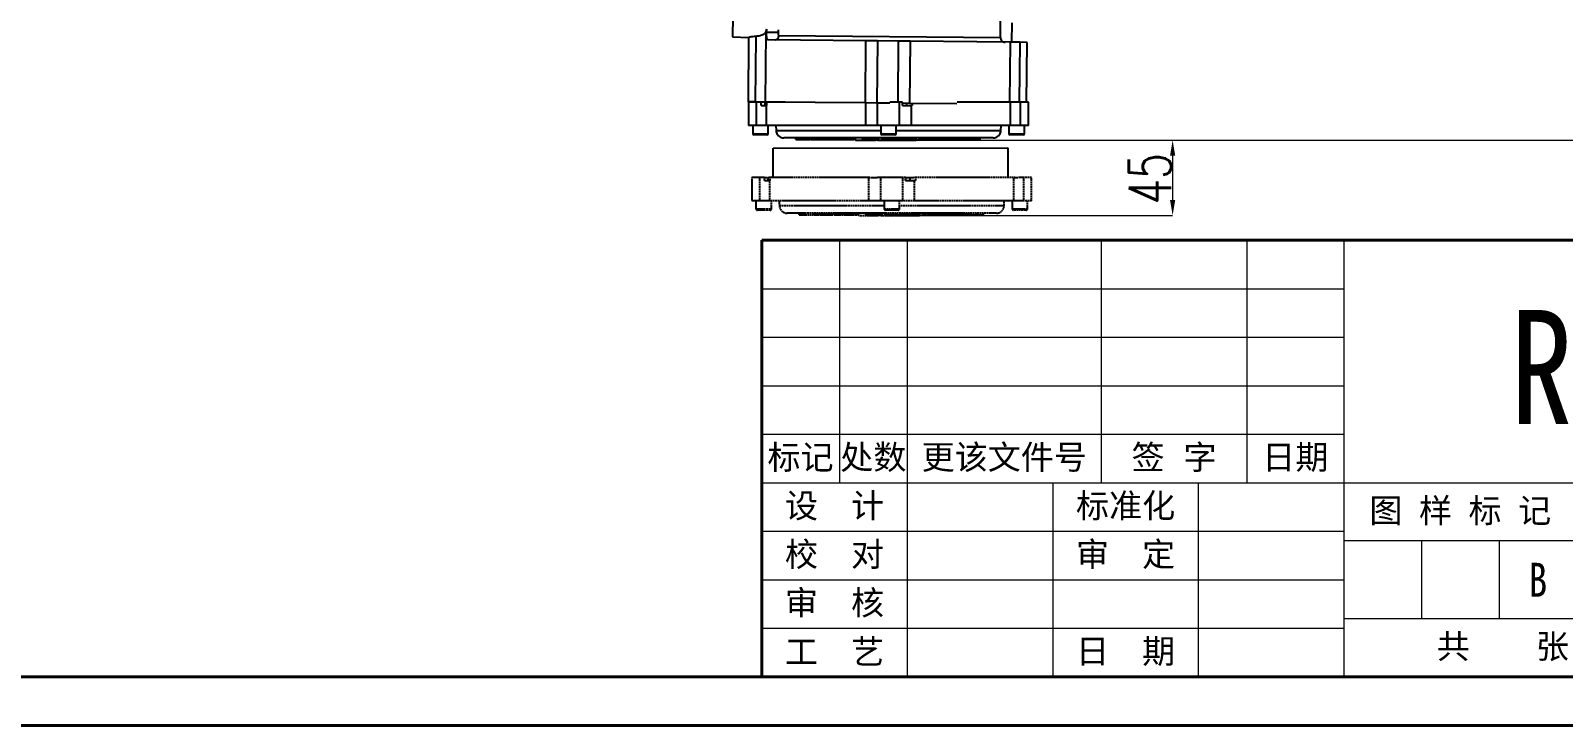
# Model space of a CAD drawing. Header units: millimetres. Extents: x 10469 to 13094, y 11322 to 13178.
# Drawn here: x 11467 to 12454, y 11322 to 11770 of the extents above; entities that cross this region are included whole.
import ezdxf

# ---------------------------------------------------------------- set-up
doc = ezdxf.new("R2010")
doc.units = ezdxf.units.MM
doc.linetypes.add('DASHED', pattern=[0.75, 0.5, -0.25])
for name, color, linetype, lineweight in [('AM_5', 3, 'Continuous', 25), ('AM_BOR', 7, 'Continuous', 50), ('文字', 7, 'Continuous', 13), ('粗实线', 7, 'Continuous', 40), ('细实线', 3, 'Continuous', 13)]:
    doc.layers.add(name, color=color, linetype=linetype, lineweight=lineweight)
doc.styles.add('01', font='txt.shx')
doc.styles.add('SLDTEXTSTYLE1', font='txt.shx', dxfattribs={"width": 0.7, "bigfont": 'gbcbig.shx'})
doc.styles.get("Standard").update_dxf_attribs({"font": 'arial.ttf'})
doc.styles.add('STYLE1', font='txt.shx', dxfattribs={"width": 0.8, "height": 3, "bigfont": 'hzdx.shx'})
doc.dimstyles.new('SLDDIMSTYLE12$0', dxfattribs={"dimtxt": 12, "dimasz": 10, "dimexe": 0, "dimexo": 0.0625, "dimgap": 0.875, "dimtad": 1, "dimdec": 1, "dimlfac": 1.8, "dimrnd": 1e-09, "dimzin": 12, "dimdsep": 46, "dimtxsty": 'SLDTEXTSTYLE1', "dimcen": 0.09, "dimdle": 8.16, "dimclrd": 3, "dimclre": 3, "dimadec": 0, "dimazin": 3, "dimtfac": 1, "dimtdec": 1, "dimtofl": 0, "dimtmove": 0, "dimatfit": 3, "dimfxl": 0, "dimfrac": 2, "dimtolj": 1, "dimlwd": 5, "dimlwe": 5, "dimarcsym": 0})

# ---------------------------------------------------------------- blocks, each defined once
blk = doc.blocks.new('rA3')
at = {"layer": '粗实线'}
for p, q in [((568.38, 174.26), (568.38, 129.26)), ((748.38, 174.26), (568.38, 174.26)), ((358.38, 129.26), (748.38, 129.26)), ((333.38, 124.26), (753.38, 124.26))]:
    blk.add_line(p, q, dxfattribs=at)
at = {"layer": '细实线'}
for p, q in [((576.38, 174.26), (576.38, 149.26)), ((583.38, 174.26), (583.38, 149.26)), ((603.38, 174.26), (603.38, 149.26)), ((618.38, 174.26), (618.38, 149.26)), ((628.38, 174.26), (628.38, 129.26)), ((568.38, 169.26), (628.38, 169.26)), ((628.38, 169.26), (628.38, 129.26)), ((568.38, 164.26), (628.38, 164.26)), ((568.38, 159.26), (628.38, 159.26)), ((568.38, 154.26), (628.38, 154.26)), ((568.38, 149.26), (688.38, 149.26)), ((583.38, 149.26), (583.38, 129.26)), ((598.38, 149.26), (598.38, 129.26)), ((613.38, 129.26), (613.38, 149.26)), ((568.38, 144.26), (628.38, 144.26)), ((688.38, 143.26), (628.38, 143.26)), ((636.38, 143.26), (636.38, 135.26)), ((644.38, 143.26), (644.38, 135.26)), ((568.25, 139.26), (628.38, 139.26)), ((628.38, 135.26), (688.38, 135.26)), ((568.38, 134.26), (628.38, 134.26))]:
    blk.add_line(p, q, dxfattribs=at)
at = {"layer": '文字', "char_height": 2.5, "width": 72, "attachment_point": 5}
for s, insert in [('{\\fSimSun|b0|i0|c134|p2;标记}', (572.38, 151.76)), ('{\\fSimSun|b0|i0|c134|p2;处数}', (579.88, 151.76)), ('{\\fSimSun|b0|i0|c134|p2;更该文件号}', (593.38, 151.76)), ('{\\fSimSun|b0|i0|c134|p54;签}  {\\fSimSun|b0|i0|c134|p54;字}', (610.88, 151.76)), ('{\\fSimSun|b0|i0|c134|p54;日期}', (623.38, 151.76)), ('{\\fSimSun|b0|i0|c134|p2;设  计}', (575.88, 146.76)), ('{\\fSimSun|b0|i0|c134|p2;标准化}', (605.88, 146.76)), ('{\\fSimSun|b0|i0|c134|p2;图 样 标 记}', (640.38, 146.26)), ('{\\fSimSun|b0|i0|c134|p2;校  对}', (575.88, 141.76)), ('{\\fSimSun|b0|i0|c134|p2;审  定}', (605.88, 141.76)), ('{\\fSimSun|b0|i0|c134|p2;审  核}', (575.88, 136.76)), ('{\\fSimSun|b0|i0|c134|p2;工  艺}', (575.88, 131.76)), ('{\\fSimSun|b0|i0|c134|p2;日  期}', (605.88, 131.76)), ('{\\fSimSun|b0|i0|c134|p2;共    张        第    张}', (658.38, 132.26))]:
    blk.add_mtext(s, dxfattribs=dict(at, insert=insert))
blk = doc.blocks.new('*D12')
at = {"layer": 'AM_5', "color": 3, "lineweight": 5, "transparency": 16777216}
blk.add_line((12021.59, 12037.82), (12683.19, 12037.82), dxfattribs=at)
at = {"layer": 'AM_5', "color": 3, "linetype": 'Continuous', "lineweight": 5, "transparency": 16777216}
for p, q in [((12683.19, 12027.82), (12683.19, 11708.94)), ((12019.69, 11698.94), (12683.19, 11698.94))]:
    blk.add_line(p, q, dxfattribs=at)
at = {"layer": 'AM_5', "color": 3, "transparency": 16777216}
for points in [[(12681.52, 12027.82), (12684.85, 12027.82), (12683.19, 12037.82)], [(12681.52, 11708.94), (12684.85, 11708.94), (12683.19, 11698.94)]]:
    blk.add_solid(points, dxfattribs=at)
at = {"layer": 'Defpoints', "color": 0, "transparency": 16777216}
for p in [(12021.52, 12037.82), (12019.63, 11698.94), (12683.19, 11698.94)]:
    blk.add_point(p, dxfattribs=at)
at = {"layer": 'AM_5', "color": 0, "transparency": 16777216, "insert": (12668.6, 11868.38), "char_height": 12, "attachment_point": 5, "rotation": 90, "style": 'SLDTEXTSTYLE1'}
blk.add_mtext('\\A1;{\\H2.28571x;340}', dxfattribs=at)
blk = doc.blocks.new('*D23')
at = {"layer": 'AM_5', "color": 3, "lineweight": 5, "transparency": 16777216}
blk.add_line((12019.69, 11698.94), (12202.46, 11698.94), dxfattribs=at)
at = {"layer": 'AM_5', "color": 3, "linetype": 'Continuous', "lineweight": 5, "transparency": 16777216}
for p, q in [((12202.46, 11688.94), (12202.46, 11660.46)), ((12018.8, 11650.46), (12202.46, 11650.46))]:
    blk.add_line(p, q, dxfattribs=at)
at = {"layer": 'AM_5', "color": 3, "transparency": 16777216}
for points in [[(12200.79, 11688.94), (12204.13, 11688.94), (12202.46, 11698.94)], [(12200.79, 11660.46), (12204.13, 11660.46), (12202.46, 11650.46)]]:
    blk.add_solid(points, dxfattribs=at)
at = {"layer": 'Defpoints', "color": 0, "transparency": 16777216}
for p in [(12019.63, 11698.94), (12018.74, 11650.46), (12202.46, 11650.46)]:
    blk.add_point(p, dxfattribs=at)
at = {"layer": 'AM_5', "color": 0, "transparency": 16777216, "insert": (12187.87, 11674.13), "char_height": 12, "attachment_point": 5, "rotation": 90, "style": 'SLDTEXTSTYLE1'}
blk.add_mtext('\\A1;{\\H2.28571x;45}', dxfattribs=at)

msp = doc.modelspace()

# ---------------------------------------------------------------- linework, layer by layer
at = {"color": 7, "linetype": 'Continuous', "lineweight": 25}
for p, q in [((12091.504, 11765.158), (12092.053, 11824.462)), ((11919.463, 11815.625), (11919.001, 11765.627)), ((11940.728, 11770.493), (11940.324, 11769.032)), ((11940.728, 11770.493), (11940.71, 11768.554)), ((11948.402, 11770.077), (11948.387, 11768.483)), ((12098.919, 11762.089), (12099.035, 11774.615)), ((11919.001, 11765.627), (11929.393, 11765.168)), ((11929.297, 11765.196), (11928.913, 11723.661)), ((11933.972, 11765.872), (11933.581, 11723.618)), ((11940.324, 11769.032), (11939.903, 11723.559)), ((11940.71, 11768.554), (11948.387, 11768.483)), ((12004.667, 11762.962), (11941.874, 11763.543)), ((11948.467, 11766.482), (12091.504, 11765.158)), ((12004.667, 11762.962), (12004.297, 11722.963)), ((12012.239, 11762.892), (12004.667, 11762.962)), ((12012.239, 11762.892), (12011.869, 11722.893)), ((12025.719, 11762.767), (12012.239, 11762.892)), ((12025.719, 11762.767), (12025.355, 11723.439)), ((12033.291, 11762.697), (12025.719, 11762.767)), ((12033.291, 11762.697), (12032.921, 11722.699)), ((12097.685, 11762.101), (12033.291, 11762.697)), ((12097.685, 11762.101), (12097.327, 11723.439)), ((12104.007, 11762.042), (12097.685, 11762.101)), ((12104.007, 11762.042), (12103.65, 11723.439)), ((12108.675, 11761.999), (12104.007, 11762.042)), ((12108.318, 11723.439), (12108.675, 11761.999)), ((11933.581, 11723.618), (11928.913, 11723.661)), ((11929.326, 11723.439), (11929.326, 11708.439)), ((11934.351, 11723.439), (11929.326, 11723.439)), ((11939.903, 11723.559), (11933.581, 11723.618)), ((11933.926, 11723.615), (11933.926, 11723.439)), ((11934.351, 11708.439), (11934.351, 11723.439)), ((11937.431, 11723.439), (11934.351, 11723.439)), ((11937.431, 11721.439), (11937.431, 11723.439)), ((11939.867, 11723.439), (11937.431, 11723.439)), ((11937.431, 11721.439), (11940.792, 11721.439)), ((11939.867, 11721.439), (11939.867, 11723.439)), ((11940.884, 11723.439), (11939.867, 11723.439)), ((12004.297, 11722.963), (11939.903, 11723.559)), ((11939.926, 11723.439), (11939.926, 11723.559)), ((11940.792, 11708.439), (11940.792, 11721.439)), ((11940.792, 11721.439), (11940.884, 11721.439)), ((11940.884, 11723.439), (11940.884, 11721.439)), ((11952.917, 11723.439), (11940.884, 11723.439)), ((11946.926, 11723.494), (11946.926, 11723.439)), ((12011.869, 11722.893), (12004.297, 11722.963)), ((12004.707, 11708.439), (12004.707, 11722.96)), ((12020.254, 11722.816), (12011.869, 11722.893)), ((12012.276, 11708.439), (12012.276, 11722.89)), ((12026.577, 11723.439), (12020.265, 11723.439)), ((12026.577, 11708.439), (12026.577, 11723.439)), ((12028.358, 11723.439), (12026.577, 11723.439)), ((12028.358, 11721.439), (12028.358, 11723.439)), ((12032.921, 11722.699), (12028.358, 11722.741)), ((12028.358, 11721.439), (12034.145, 11721.439)), ((12028.51, 11721.439), (12028.51, 11722.739)), ((12031.302, 11721.439), (12031.302, 11722.714)), ((12063.346, 11722.417), (12032.921, 11722.699)), ((12034.145, 11708.439), (12034.145, 11721.439)), ((12034.145, 11721.439), (12034.629, 11721.439)), ((12034.629, 11722.683), (12034.629, 11721.439)), ((12098.06, 11723.439), (12063.708, 11723.439)), ((12098.06, 11708.439), (12098.06, 11723.439)), ((12104.501, 11723.439), (12098.06, 11723.439)), ((12104.501, 11708.439), (12104.501, 11723.439)), ((12109.526, 11723.439), (12104.501, 11723.439)), ((12109.526, 11708.439), (12109.526, 11723.439)), ((11934.351, 11708.439), (11929.326, 11708.439)), ((11931.926, 11708.439), (11931.926, 11703.189)), ((11931.926, 11703.189), (11936.926, 11703.189)), ((11936.926, 11702.439), (11932.676, 11702.439)), ((11940.792, 11708.439), (11934.351, 11708.439)), ((11936.926, 11703.189), (11941.926, 11703.189)), ((11941.176, 11702.439), (11936.926, 11702.439)), ((12004.707, 11708.439), (11940.792, 11708.439)), ((11941.926, 11703.189), (11941.926, 11708.439)), ((11946.926, 11708.439), (11947.008, 11705.308)), ((11947.008, 11705.308), (12014.426, 11705.308)), ((12012.276, 11708.439), (12004.707, 11708.439)), ((12026.577, 11708.439), (12012.276, 11708.439)), ((12014.426, 11708.439), (12014.426, 11703.189)), ((12014.426, 11703.189), (12024.426, 11703.189)), ((12023.676, 11702.439), (12015.176, 11702.439)), ((12024.426, 11703.189), (12024.426, 11708.439)), ((12024.426, 11705.308), (12091.844, 11705.308)), ((12034.145, 11708.439), (12026.577, 11708.439)), ((12098.06, 11708.439), (12034.145, 11708.439)), ((12091.844, 11705.308), (12091.926, 11708.439)), ((12096.926, 11708.439), (12096.926, 11703.189)), ((12096.926, 11703.189), (12106.926, 11703.189)), ((12106.176, 11702.439), (12097.676, 11702.439)), ((12104.501, 11708.439), (12098.06, 11708.439)), ((12109.526, 11708.439), (12104.501, 11708.439)), ((12106.926, 11703.189), (12106.926, 11708.439)), ((11945.132, 11693.83), (12096.264, 11694.022)), ((11945.132, 11689.204), (11945.132, 11693.83)), ((12086.846, 11700.439), (11952.006, 11700.439)), ((11959.808, 11699.439), (11959.808, 11700.439)), ((11959.808, 11699.439), (11968.724, 11699.439)), ((11960.951, 11699.439), (11960.951, 11699.314)), ((11968.059, 11699.439), (11968.059, 11699.314)), ((11968.724, 11699.439), (11968.724, 11700.439)), ((11968.724, 11699.439), (11968.904, 11699.439)), ((11968.904, 11699.439), (11968.904, 11700.439)), ((11968.938, 11699.314), (11968.938, 11700.439)), ((11969.981, 11699.439), (11969.981, 11700.439)), ((11969.981, 11699.439), (11970.269, 11699.439)), ((11970.129, 11699.314), (11970.129, 11699.439)), ((11970.296, 11699.439), (11970.296, 11700.439)), ((11970.296, 11699.439), (11970.864, 11699.439)), ((11970.864, 11699.439), (11970.864, 11700.439)), ((11971.861, 11699.439), (11971.861, 11700.439)), ((11971.861, 11699.439), (11972.458, 11699.439)), ((11972.458, 11699.439), (11972.458, 11700.439)), ((11973.462, 11699.439), (11973.462, 11700.439)), ((11973.462, 11699.439), (11973.491, 11699.439)), ((11973.491, 11699.439), (11973.491, 11700.439)), ((11973.491, 11699.439), (11974.032, 11699.439)), ((11974.032, 11699.439), (11974.032, 11700.439)), ((11974.999, 11699.439), (11974.999, 11700.439)), ((11974.999, 11699.439), (11975.34, 11699.439)), ((11975.34, 11699.439), (11975.34, 11700.439)), ((11976.27, 11699.439), (11976.27, 11700.439)), ((11976.27, 11699.439), (11977.007, 11699.439)), ((11976.803, 11699.314), (11976.803, 11699.439)), ((11977.007, 11699.439), (11977.007, 11700.439)), ((11977.007, 11699.439), (11978.303, 11699.439)), ((11978.303, 11699.439), (11978.303, 11700.439)), ((11978.303, 11699.439), (11979.996, 11699.439)), ((11979.996, 11699.439), (11979.996, 11700.439)), ((11980.029, 11699.439), (11980.313, 11699.439)), ((11980.313, 11699.439), (11980.313, 11700.439)), ((11980.313, 11699.439), (11981.271, 11699.439)), ((11980.677, 11699.439), (11980.677, 11699.314)), ((11981.271, 11699.439), (11981.271, 11700.439)), ((11981.966, 11699.314), (11981.966, 11700.439)), ((11982.313, 11699.439), (11982.313, 11700.439)), ((11984.519, 11699.439), (11984.519, 11700.439)), ((11984.519, 11699.439), (11986.616, 11699.439)), ((11986.616, 11699.439), (11986.616, 11700.439)), ((11986.616, 11699.439), (11987.482, 11699.439)), ((11987.482, 11699.439), (11987.482, 11700.439)), ((11988.497, 11699.314), (11988.497, 11699.439)), ((11988.499, 11699.439), (11988.499, 11700.439)), ((11988.499, 11699.439), (11991.693, 11699.439)), ((11991.693, 11699.439), (11991.693, 11700.439)), ((11993.218, 11699.439), (11993.218, 11700.439)), ((11993.5, 11699.314), (11993.5, 11699.439)), ((11994.897, 11699.439), (11994.897, 11700.439)), ((11994.944, 11699.439), (11995.675, 11699.439)), ((11995.675, 11699.439), (11995.675, 11700.439)), ((11995.891, 11699.439), (11995.891, 11700.439)), ((11997.05, 11699.439), (11997.05, 11700.439)), ((11997.294, 11699.314), (11997.294, 11700.439)), ((11997.468, 11699.439), (11998.215, 11699.439)), ((11998.215, 11698.939), (11998.215, 11700.439)), ((11998.215, 11698.939), (12004.587, 11698.939)), ((12002.753, 11699.439), (12002.753, 11700.439)), ((12004.369, 11699.439), (12004.369, 11700.439)), ((12004.369, 11699.439), (12010.706, 11699.439)), ((12004.587, 11698.939), (12004.587, 11699.439)), ((12005.371, 11699.314), (12005.371, 11699.439)), ((12010.244, 11698.939), (12010.244, 11699.439)), ((12010.244, 11698.939), (12011.285, 11698.939)), ((12010.706, 11699.439), (12010.706, 11700.439)), ((12010.767, 11699.439), (12010.841, 11699.439)), ((12011.285, 11698.939), (12011.285, 11699.439)), ((12012.354, 11698.939), (12011.285, 11698.939)), ((12011.983, 11699.439), (12011.983, 11700.439)), ((12011.983, 11699.439), (12012.158, 11699.439)), ((12012.158, 11699.439), (12012.158, 11700.439)), ((12012.354, 11698.939), (12012.354, 11699.439)), ((12012.354, 11698.939), (12012.628, 11698.939)), ((12012.628, 11698.939), (12012.628, 11699.439)), ((12012.628, 11698.939), (12015.224, 11698.939)), ((12013.021, 11699.439), (12013.021, 11700.439)), ((12013.021, 11699.439), (12013.206, 11699.439)), ((12013.206, 11699.439), (12013.206, 11700.439)), ((12015.224, 11698.939), (12015.224, 11700.439)), ((12015.224, 11698.939), (12015.738, 11698.939)), ((12015.738, 11698.939), (12015.738, 11700.439)), ((12015.738, 11698.939), (12016.529, 11698.939)), ((12016.529, 11698.939), (12016.529, 11700.439)), ((12016.529, 11698.939), (12016.639, 11698.939)), ((12016.639, 11698.939), (12016.639, 11700.439)), ((12016.639, 11698.939), (12017.72, 11698.939)), ((12017.72, 11698.939), (12017.72, 11700.439)), ((12017.72, 11698.939), (12018.504, 11698.939)), ((12018.504, 11698.939), (12018.504, 11700.439)), ((12018.504, 11698.939), (12019.626, 11698.939)), ((12019.626, 11698.939), (12019.626, 11700.439)), ((12019.626, 11698.939), (12020.569, 11698.939)), ((12020.569, 11698.939), (12020.569, 11700.439)), ((12020.569, 11698.939), (12021.65, 11698.939)), ((12021.65, 11698.939), (12021.65, 11700.439)), ((12021.65, 11698.939), (12022.206, 11698.939)), ((12021.781, 11699.439), (12021.781, 11700.439)), ((12021.781, 11699.439), (12021.984, 11699.439)), ((12022.206, 11698.939), (12022.206, 11699.439)), ((12022.334, 11699.439), (12022.334, 11700.439)), ((12022.334, 11699.439), (12022.881, 11699.439)), ((12023.101, 11699.439), (12023.101, 11700.439)), ((12023.101, 11699.439), (12023.221, 11699.439)), ((12023.221, 11699.439), (12023.221, 11700.439)), ((12024.675, 11698.939), (12024.675, 11699.439)), ((12024.789, 11699.439), (12024.789, 11700.439)), ((12024.789, 11699.439), (12025.439, 11699.439)), ((12025.439, 11699.439), (12025.439, 11700.439)), ((12025.445, 11698.939), (12025.445, 11699.439)), ((12025.617, 11699.439), (12025.617, 11700.439)), ((12025.617, 11699.439), (12026.544, 11699.439)), ((12025.875, 11698.939), (12025.875, 11699.439)), ((12026.544, 11699.439), (12026.544, 11700.439)), ((12026.601, 11698.939), (12026.601, 11699.439)), ((12026.601, 11698.939), (12027.073, 11698.939)), ((12027.073, 11698.939), (12027.073, 11699.439)), ((12027.176, 11698.939), (12027.176, 11699.439)), ((12027.255, 11698.939), (12027.255, 11699.439)), ((12027.255, 11698.939), (12027.731, 11698.939)), ((12027.731, 11698.939), (12027.731, 11699.439)), ((12027.731, 11698.939), (12029.717, 11698.939)), ((12027.901, 11699.439), (12027.901, 11700.439)), ((12028.1, 11699.439), (12028.1, 11700.439)), ((12028.1, 11699.439), (12028.22, 11699.439)), ((12028.22, 11699.439), (12028.22, 11700.439)), ((12029.325, 11699.439), (12029.325, 11700.439)), ((12029.325, 11699.439), (12029.927, 11699.439)), ((12029.717, 11698.939), (12029.717, 11699.439)), ((12029.717, 11698.939), (12030.918, 11698.939)), ((12029.927, 11699.439), (12029.927, 11700.439)), ((12030.1, 11699.439), (12030.1, 11700.439)), ((12030.1, 11699.439), (12031.027, 11699.439)), ((12030.918, 11698.939), (12030.918, 11699.439)), ((12030.918, 11698.939), (12033.251, 11698.939)), ((12031.027, 11699.439), (12031.027, 11700.439)), ((12031.027, 11699.439), (12031.689, 11699.439)), ((12031.689, 11699.439), (12031.689, 11700.439)), ((12033.04, 11699.439), (12033.04, 11700.439)), ((12033.075, 11699.439), (12033.075, 11700.439)), ((12033.251, 11698.939), (12033.251, 11700.439)), ((12033.251, 11698.939), (12034.451, 11698.939)), ((12034.451, 11698.939), (12034.451, 11700.439)), ((12034.451, 11698.939), (12034.815, 11698.939)), ((12034.815, 11698.939), (12034.815, 11700.439)), ((12034.815, 11698.939), (12035.404, 11698.939)), ((12035.404, 11698.939), (12035.404, 11700.439)), ((12035.404, 11698.939), (12036.318, 11698.939)), ((12036.318, 11698.939), (12036.318, 11700.439)), ((12036.318, 11698.939), (12036.675, 11698.939)), ((12036.675, 11698.939), (12036.675, 11700.439)), ((12036.795, 11698.939), (12036.795, 11700.439)), ((12036.832, 11698.939), (12036.832, 11700.439)), ((12036.832, 11698.939), (12037.231, 11698.939)), ((12037.231, 11698.939), (12037.231, 11700.439)), ((12041.998, 11698.939), (12037.231, 11698.939)), ((12039.124, 11699.439), (12039.124, 11700.439)), ((12040.914, 11699.439), (12040.914, 11700.439)), ((12040.914, 11699.439), (12041.389, 11699.439)), ((12041.389, 11699.439), (12041.389, 11700.439)), ((12041.998, 11698.939), (12041.998, 11699.439)), ((12043.423, 11699.439), (12043.423, 11700.439)), ((12043.423, 11699.439), (12043.757, 11699.439)), ((12043.757, 11699.439), (12043.757, 11700.439)), ((12043.757, 11699.439), (12044.21, 11699.439)), ((12044.21, 11699.439), (12044.21, 11700.439)), ((12046.081, 11699.439), (12046.081, 11700.439)), ((12046.081, 11699.439), (12050.525, 11699.439)), ((12050.525, 11699.439), (12050.525, 11700.439)), ((12052.317, 11699.439), (12052.317, 11700.439)), ((12052.349, 11699.439), (12052.716, 11699.439)), ((12052.716, 11699.439), (12052.716, 11700.439)), ((12052.716, 11699.439), (12053.045, 11699.439)), ((12053.045, 11699.439), (12053.045, 11700.439)), ((12053.045, 11699.439), (12053.051, 11699.439)), ((12053.051, 11699.439), (12053.051, 11700.439)), ((12053.051, 11699.439), (12053.725, 11699.439)), ((12053.725, 11699.439), (12053.725, 11700.439)), ((12054.614, 11699.439), (12054.614, 11700.439)), ((12054.614, 11699.439), (12055.75, 11699.439)), ((12055.75, 11699.439), (12055.75, 11700.439)), ((12056.858, 11699.439), (12056.858, 11700.439)), ((12056.858, 11699.439), (12056.993, 11699.439)), ((12056.993, 11699.439), (12056.993, 11700.439)), ((12056.993, 11699.439), (12057.596, 11699.439)), ((12057.596, 11699.439), (12057.596, 11700.439)), ((12058.55, 11699.439), (12058.55, 11700.439)), ((12058.55, 11699.439), (12058.996, 11699.439)), ((12058.996, 11699.439), (12058.996, 11700.439)), ((12058.996, 11699.439), (12059.635, 11699.439)), ((12059.635, 11699.439), (12059.635, 11700.439)), ((12059.635, 11699.439), (12059.878, 11699.439)), ((12059.907, 11699.439), (12059.907, 11700.439)), ((12059.907, 11699.439), (12060.546, 11699.439)), ((12060.546, 11699.439), (12060.546, 11700.439)), ((12061.595, 11699.439), (12061.595, 11699.314)), ((12061.713, 11699.439), (12061.713, 11700.439)), ((12061.713, 11699.439), (12062.395, 11699.439)), ((12062.468, 11699.439), (12062.468, 11700.439)), ((12063.007, 11699.439), (12063.007, 11700.439)), ((12063.406, 11699.314), (12063.406, 11699.439)), ((12063.866, 11699.439), (12063.866, 11700.439)), ((12063.899, 11699.439), (12063.963, 11699.439)), ((12063.963, 11699.439), (12063.963, 11700.439)), ((12065.757, 11699.439), (12065.757, 11700.439)), ((12066.122, 11699.439), (12066.122, 11700.439)), ((12066.236, 11699.439), (12066.58, 11699.439)), ((12066.58, 11699.439), (12066.58, 11700.439)), ((12066.614, 11699.439), (12067.935, 11699.439)), ((12067.935, 11699.439), (12067.935, 11700.439)), ((12067.935, 11699.439), (12068.102, 11699.439)), ((12068.102, 11699.439), (12068.102, 11700.439)), ((12068.102, 11699.439), (12069.275, 11699.439)), ((12069.275, 11699.439), (12069.275, 11700.439)), ((12069.275, 11699.439), (12069.385, 11699.439)), ((12069.385, 11699.439), (12069.385, 11700.439)), ((12069.385, 11699.439), (12069.599, 11699.439)), ((12069.599, 11699.439), (12069.599, 11700.439)), ((12069.599, 11699.439), (12070.248, 11699.439)), ((12070.078, 11699.314), (12070.078, 11699.439)), ((12074.537, 11699.439), (12074.537, 11700.439)), ((12078.555, 11699.314), (12078.555, 11700.439)), ((12096.264, 11694.022), (12096.264, 11674.959)), ((11945.132, 11674.959), (11945.132, 11689.204))]:
    msp.add_line(p, q, dxfattribs=at)
at = {"color": 7, "linetype": 'DASHED', "lineweight": 25}
for p, q in [((11931.424, 11674.959), (11931.424, 11659.959)), ((11936.449, 11674.959), (11931.424, 11674.959)), ((11936.449, 11659.959), (11936.449, 11674.959)), ((11939.529, 11674.959), (11936.449, 11674.959)), ((11939.529, 11672.959), (11939.529, 11674.959)), ((11939.57, 11674.959), (11939.529, 11674.959)), ((11939.529, 11672.959), (11942.89, 11672.959)), ((11939.57, 11674.959), (11942.284, 11674.959)), ((11941.965, 11672.959), (11941.965, 11674.959)), ((12007.39, 11674.959), (11942.284, 11674.959)), ((11942.89, 11659.959), (11942.89, 11672.959)), ((11942.89, 11672.959), (11942.982, 11672.959)), ((11942.982, 11674.959), (11942.982, 11672.959)), ((12006.805, 11659.959), (12006.805, 11674.959)), ((12007.39, 11674.959), (12012.096, 11674.959)), ((12014.374, 11674.959), (12012.096, 11674.959)), ((12014.374, 11659.959), (12014.374, 11674.959)), ((12028.675, 11674.959), (12014.374, 11674.959)), ((12028.675, 11659.959), (12028.675, 11674.959)), ((12030.456, 11674.959), (12028.675, 11674.959)), ((12030.456, 11674.959), (12035.658, 11674.959)), ((12030.456, 11672.959), (12030.456, 11674.959)), ((12030.456, 11672.959), (12036.243, 11672.959)), ((12030.608, 11672.959), (12030.608, 11674.959)), ((12033.4, 11672.959), (12033.4, 11674.959)), ((12100.764, 11674.959), (12035.658, 11674.959)), ((12036.243, 11659.959), (12036.243, 11672.959)), ((12036.243, 11672.959), (12036.727, 11672.959)), ((12036.727, 11674.959), (12036.727, 11672.959)), ((12100.158, 11659.959), (12100.158, 11674.959)), ((12100.764, 11674.959), (12102.977, 11674.959)), ((12106.599, 11674.959), (12102.977, 11674.959)), ((12106.599, 11659.959), (12106.599, 11674.959)), ((12111.624, 11674.959), (12106.599, 11674.959)), ((12111.624, 11659.959), (12111.624, 11674.959)), ((11936.449, 11659.959), (11931.424, 11659.959)), ((11934.024, 11659.959), (11934.024, 11654.709)), ((11934.024, 11654.709), (11939.024, 11654.709)), ((11939.024, 11653.959), (11934.774, 11653.959)), ((11942.89, 11659.959), (11936.449, 11659.959)), ((11939.024, 11654.709), (11944.024, 11654.709)), ((11943.274, 11653.959), (11939.024, 11653.959)), ((12006.805, 11659.959), (11942.89, 11659.959)), ((11944.024, 11654.709), (11944.024, 11659.959)), ((11949.024, 11659.959), (11949.106, 11656.829)), ((11949.106, 11656.829), (12016.524, 11656.829)), ((12088.944, 11651.959), (11954.104, 11651.959)), ((11961.906, 11650.959), (11961.906, 11651.959)), ((11970.822, 11650.959), (11970.822, 11651.959)), ((11971.002, 11650.959), (11971.002, 11651.959)), ((11971.036, 11650.834), (11971.036, 11651.959)), ((11972.079, 11650.959), (11972.079, 11651.959)), ((11972.394, 11650.959), (11972.394, 11651.959)), ((11972.962, 11650.959), (11972.962, 11651.959)), ((11973.959, 11650.959), (11973.959, 11651.959)), ((11974.556, 11650.959), (11974.556, 11651.959)), ((11975.56, 11650.959), (11975.56, 11651.959)), ((11975.589, 11650.959), (11975.589, 11651.959)), ((11976.13, 11650.959), (11976.13, 11651.959)), ((11977.097, 11650.959), (11977.097, 11651.959)), ((11977.438, 11650.959), (11977.438, 11651.959)), ((11978.368, 11650.959), (11978.368, 11651.959)), ((11979.105, 11650.959), (11979.105, 11651.959)), ((11980.401, 11650.959), (11980.401, 11651.959)), ((11982.094, 11650.959), (11982.094, 11651.959)), ((11982.411, 11650.959), (11982.411, 11651.959)), ((11983.369, 11650.959), (11983.369, 11651.959)), ((11984.064, 11650.834), (11984.064, 11651.959)), ((11984.411, 11650.959), (11984.411, 11651.959)), ((11986.617, 11650.959), (11986.617, 11651.959)), ((11988.714, 11650.959), (11988.714, 11651.959)), ((11989.58, 11650.959), (11989.58, 11651.959)), ((11990.597, 11650.959), (11990.597, 11651.959)), ((11993.791, 11650.959), (11993.791, 11651.959)), ((11995.316, 11650.959), (11995.316, 11651.959)), ((11996.995, 11650.959), (11996.995, 11651.959)), ((11997.773, 11650.959), (11997.773, 11651.959)), ((11997.989, 11650.959), (11997.989, 11651.959)), ((11999.148, 11650.959), (11999.148, 11651.959)), ((11999.392, 11650.834), (11999.392, 11651.959)), ((12000.313, 11650.459), (12000.313, 11651.959)), ((12004.851, 11650.959), (12004.851, 11651.959)), ((12006.467, 11650.959), (12006.467, 11651.959)), ((12014.374, 11659.959), (12006.805, 11659.959)), ((12012.804, 11650.959), (12012.804, 11651.959)), ((12014.081, 11650.959), (12014.081, 11651.959)), ((12014.256, 11650.959), (12014.256, 11651.959)), ((12028.675, 11659.959), (12014.374, 11659.959)), ((12015.119, 11650.959), (12015.119, 11651.959)), ((12015.304, 11650.959), (12015.304, 11651.959)), ((12016.524, 11659.959), (12016.524, 11654.709)), ((12016.524, 11654.709), (12026.524, 11654.709)), ((12025.774, 11653.959), (12017.274, 11653.959)), ((12017.322, 11650.459), (12017.322, 11651.959)), ((12017.836, 11650.459), (12017.836, 11651.959)), ((12018.627, 11650.459), (12018.627, 11651.959)), ((12018.737, 11650.459), (12018.737, 11651.959)), ((12019.818, 11650.459), (12019.818, 11651.959)), ((12020.602, 11650.459), (12020.602, 11651.959)), ((12021.724, 11650.459), (12021.724, 11651.959)), ((12022.667, 11650.459), (12022.667, 11651.959)), ((12023.748, 11650.459), (12023.748, 11651.959)), ((12023.879, 11650.959), (12023.879, 11651.959)), ((12024.432, 11650.959), (12024.432, 11651.959)), ((12025.199, 11650.959), (12025.199, 11651.959)), ((12025.319, 11650.959), (12025.319, 11651.959)), ((12026.524, 11654.709), (12026.524, 11659.959)), ((12026.524, 11656.829), (12093.942, 11656.829)), ((12026.887, 11650.959), (12026.887, 11651.959)), ((12027.537, 11650.959), (12027.537, 11651.959)), ((12027.715, 11650.959), (12027.715, 11651.959)), ((12028.642, 11650.959), (12028.642, 11651.959)), ((12036.243, 11659.959), (12028.675, 11659.959)), ((12029.999, 11650.959), (12029.999, 11651.959)), ((12030.198, 11650.959), (12030.198, 11651.959)), ((12030.318, 11650.959), (12030.318, 11651.959)), ((12031.423, 11650.959), (12031.423, 11651.959)), ((12032.025, 11650.959), (12032.025, 11651.959)), ((12032.198, 11650.959), (12032.198, 11651.959)), ((12033.125, 11650.959), (12033.125, 11651.959)), ((12033.787, 11650.959), (12033.787, 11651.959)), ((12035.138, 11650.959), (12035.138, 11651.959)), ((12035.173, 11650.959), (12035.173, 11651.959)), ((12035.349, 11650.459), (12035.349, 11651.959)), ((12100.158, 11659.959), (12036.243, 11659.959)), ((12036.549, 11650.459), (12036.549, 11651.959)), ((12036.913, 11650.459), (12036.913, 11651.959)), ((12037.502, 11650.459), (12037.502, 11651.959)), ((12038.416, 11650.459), (12038.416, 11651.959)), ((12038.773, 11650.459), (12038.773, 11651.959)), ((12038.893, 11650.459), (12038.893, 11651.959)), ((12038.93, 11650.459), (12038.93, 11651.959)), ((12039.329, 11650.459), (12039.329, 11651.959)), ((12041.222, 11650.959), (12041.222, 11651.959)), ((12043.012, 11650.959), (12043.012, 11651.959)), ((12043.487, 11650.959), (12043.487, 11651.959)), ((12045.521, 11650.959), (12045.521, 11651.959)), ((12045.855, 11650.959), (12045.855, 11651.959)), ((12046.308, 11650.959), (12046.308, 11651.959)), ((12048.179, 11650.959), (12048.179, 11651.959)), ((12052.624, 11650.959), (12052.624, 11651.959)), ((12054.415, 11650.959), (12054.415, 11651.959)), ((12054.814, 11650.959), (12054.814, 11651.959)), ((12055.143, 11650.959), (12055.143, 11651.959)), ((12055.149, 11650.959), (12055.149, 11651.959)), ((12055.823, 11650.959), (12055.823, 11651.959)), ((12056.712, 11650.959), (12056.712, 11651.959)), ((12057.848, 11650.959), (12057.848, 11651.959)), ((12058.956, 11650.959), (12058.956, 11651.959)), ((12059.091, 11650.959), (12059.091, 11651.959)), ((12059.694, 11650.959), (12059.694, 11651.959)), ((12060.648, 11650.959), (12060.648, 11651.959)), ((12061.094, 11650.959), (12061.094, 11651.959)), ((12061.733, 11650.959), (12061.733, 11651.959)), ((12062.005, 11650.959), (12062.005, 11651.959)), ((12062.644, 11650.959), (12062.644, 11651.959)), ((12063.811, 11650.959), (12063.811, 11651.959)), ((12064.566, 11650.959), (12064.566, 11651.959)), ((12065.105, 11650.959), (12065.105, 11651.959)), ((12065.964, 11650.959), (12065.964, 11651.959)), ((12066.061, 11650.959), (12066.061, 11651.959)), ((12067.855, 11650.959), (12067.855, 11651.959)), ((12068.22, 11650.959), (12068.22, 11651.959)), ((12068.678, 11650.959), (12068.678, 11651.959)), ((12070.033, 11650.959), (12070.033, 11651.959)), ((12070.2, 11650.959), (12070.2, 11651.959)), ((12071.373, 11650.959), (12071.373, 11651.959)), ((12071.483, 11650.959), (12071.483, 11651.959)), ((12071.697, 11650.959), (12071.697, 11651.959)), ((12076.635, 11650.959), (12076.635, 11651.959)), ((12080.653, 11650.834), (12080.653, 11651.959)), ((12093.942, 11656.829), (12094.024, 11659.959)), ((12099.024, 11659.959), (12099.024, 11654.709)), ((12099.024, 11654.709), (12109.024, 11654.709)), ((12108.274, 11653.959), (12099.774, 11653.959)), ((12106.599, 11659.959), (12100.158, 11659.959)), ((12111.624, 11659.959), (12106.599, 11659.959)), ((12109.024, 11654.709), (12109.024, 11659.959)), ((11961.906, 11650.959), (11970.822, 11650.959)), ((11963.049, 11650.959), (11963.049, 11650.834)), ((11970.157, 11650.959), (11970.157, 11650.834)), ((11970.822, 11650.959), (11971.002, 11650.959)), ((11972.079, 11650.959), (11972.367, 11650.959)), ((11972.227, 11650.834), (11972.227, 11650.959)), ((11972.394, 11650.959), (11972.962, 11650.959)), ((11973.959, 11650.959), (11974.556, 11650.959)), ((11975.56, 11650.959), (11975.589, 11650.959)), ((11975.589, 11650.959), (11976.13, 11650.959)), ((11977.097, 11650.959), (11977.438, 11650.959)), ((11978.368, 11650.959), (11979.105, 11650.959)), ((11978.901, 11650.834), (11978.901, 11650.959)), ((11979.105, 11650.959), (11980.401, 11650.959)), ((11980.401, 11650.959), (11982.094, 11650.959)), ((11982.127, 11650.959), (11982.411, 11650.959)), ((11982.411, 11650.959), (11983.369, 11650.959)), ((11982.775, 11650.959), (11982.775, 11650.834)), ((11986.617, 11650.959), (11988.714, 11650.959)), ((11988.714, 11650.959), (11989.58, 11650.959)), ((11990.595, 11650.834), (11990.595, 11650.959)), ((11990.597, 11650.959), (11993.791, 11650.959)), ((11995.598, 11650.834), (11995.598, 11650.959)), ((11997.042, 11650.959), (11997.773, 11650.959)), ((11999.566, 11650.959), (12000.313, 11650.959)), ((12000.313, 11650.459), (12006.685, 11650.459)), ((12006.467, 11650.959), (12012.804, 11650.959)), ((12006.685, 11650.459), (12006.685, 11650.959)), ((12007.469, 11650.834), (12007.469, 11650.959)), ((12012.342, 11650.459), (12012.342, 11650.959)), ((12012.342, 11650.459), (12013.383, 11650.459)), ((12012.865, 11650.959), (12012.939, 11650.959)), ((12013.383, 11650.459), (12013.383, 11650.959)), ((12014.452, 11650.459), (12013.383, 11650.459)), ((12014.081, 11650.959), (12014.256, 11650.959)), ((12014.452, 11650.459), (12014.452, 11650.959)), ((12014.452, 11650.459), (12014.726, 11650.459)), ((12014.726, 11650.459), (12014.726, 11650.959)), ((12014.726, 11650.459), (12017.322, 11650.459)), ((12015.119, 11650.959), (12015.304, 11650.959)), ((12017.322, 11650.459), (12017.836, 11650.459)), ((12017.836, 11650.459), (12018.627, 11650.459)), ((12018.627, 11650.459), (12018.737, 11650.459)), ((12018.737, 11650.459), (12019.818, 11650.459)), ((12019.818, 11650.459), (12020.602, 11650.459)), ((12020.602, 11650.459), (12021.724, 11650.459)), ((12021.724, 11650.459), (12022.667, 11650.459)), ((12022.667, 11650.459), (12023.748, 11650.459)), ((12023.748, 11650.459), (12024.304, 11650.459)), ((12023.879, 11650.959), (12024.082, 11650.959)), ((12024.304, 11650.459), (12024.304, 11650.959)), ((12024.432, 11650.959), (12024.979, 11650.959)), ((12025.199, 11650.959), (12025.319, 11650.959)), ((12026.773, 11650.459), (12026.773, 11650.959)), ((12026.887, 11650.959), (12027.537, 11650.959)), ((12027.543, 11650.459), (12027.543, 11650.959)), ((12027.715, 11650.959), (12028.642, 11650.959)), ((12027.973, 11650.459), (12027.973, 11650.959)), ((12028.699, 11650.459), (12028.699, 11650.959)), ((12028.699, 11650.459), (12029.171, 11650.459)), ((12029.171, 11650.459), (12029.171, 11650.959)), ((12029.274, 11650.459), (12029.274, 11650.959)), ((12029.353, 11650.459), (12029.353, 11650.959)), ((12029.353, 11650.459), (12029.83, 11650.459)), ((12029.83, 11650.459), (12029.83, 11650.959)), ((12029.83, 11650.459), (12031.815, 11650.459)), ((12030.198, 11650.959), (12030.318, 11650.959)), ((12031.423, 11650.959), (12032.025, 11650.959)), ((12031.815, 11650.459), (12031.815, 11650.959)), ((12031.815, 11650.459), (12033.016, 11650.459)), ((12032.198, 11650.959), (12033.125, 11650.959)), ((12033.016, 11650.459), (12033.016, 11650.959)), ((12033.016, 11650.459), (12035.349, 11650.459)), ((12033.125, 11650.959), (12033.787, 11650.959)), ((12035.349, 11650.459), (12036.549, 11650.459)), ((12036.549, 11650.459), (12036.913, 11650.459)), ((12036.913, 11650.459), (12037.502, 11650.459)), ((12037.502, 11650.459), (12038.416, 11650.459)), ((12038.416, 11650.459), (12038.773, 11650.459)), ((12038.93, 11650.459), (12039.329, 11650.459)), ((12044.096, 11650.459), (12039.329, 11650.459)), ((12043.012, 11650.959), (12043.487, 11650.959)), ((12044.096, 11650.459), (12044.096, 11650.959)), ((12045.521, 11650.959), (12045.855, 11650.959)), ((12045.855, 11650.959), (12046.308, 11650.959)), ((12048.179, 11650.959), (12052.624, 11650.959)), ((12054.447, 11650.959), (12054.814, 11650.959)), ((12054.814, 11650.959), (12055.143, 11650.959)), ((12055.143, 11650.959), (12055.149, 11650.959)), ((12055.149, 11650.959), (12055.823, 11650.959)), ((12056.712, 11650.959), (12057.848, 11650.959)), ((12058.956, 11650.959), (12059.091, 11650.959)), ((12059.091, 11650.959), (12059.694, 11650.959)), ((12060.648, 11650.959), (12061.094, 11650.959)), ((12061.094, 11650.959), (12061.733, 11650.959)), ((12061.733, 11650.959), (12061.976, 11650.959)), ((12062.005, 11650.959), (12062.644, 11650.959)), ((12063.693, 11650.959), (12063.693, 11650.834)), ((12063.811, 11650.959), (12064.493, 11650.959)), ((12065.504, 11650.834), (12065.504, 11650.959)), ((12065.997, 11650.959), (12066.061, 11650.959)), ((12068.334, 11650.959), (12068.678, 11650.959)), ((12068.712, 11650.959), (12070.033, 11650.959)), ((12070.033, 11650.959), (12070.2, 11650.959)), ((12070.2, 11650.959), (12071.373, 11650.959)), ((12071.373, 11650.959), (12071.483, 11650.959)), ((12071.483, 11650.959), (12071.697, 11650.959)), ((12071.697, 11650.959), (12072.346, 11650.959)), ((12072.176, 11650.834), (12072.176, 11650.959))]:
    msp.add_line(p, q, dxfattribs=at)
at = {"color": 7, "linetype": 'Continuous', "lineweight": 25}
for centre, radius, start, end in [((12094.504, 11765.13), 3, 179.469753, 269.469753), ((11932.676, 11703.189), 0.75, 180, 270), ((11941.176, 11703.189), 0.75, 270, 0), ((11952.006, 11705.439), 5, 181.5, 270), ((12015.176, 11703.189), 0.75, 180, 270), ((12023.676, 11703.189), 0.75, 270, 0), ((12086.846, 11705.439), 5, 270, 358.5), ((12097.676, 11703.189), 0.75, 180, 270), ((12106.176, 11703.189), 0.75, 270, 0)]:
    msp.add_arc(centre, radius, start, end, dxfattribs=at)
at = {"color": 7, "linetype": 'DASHED', "lineweight": 25}
for centre, radius, start, end in [((11934.774, 11654.709), 0.75, 180, 270), ((11943.274, 11654.709), 0.75, 270, 0), ((11954.104, 11656.959), 5, 181.5, 270), ((12017.274, 11654.709), 0.75, 180, 270), ((12025.774, 11654.709), 0.75, 270, 0), ((12088.944, 11656.959), 5, 270, 358.5), ((12099.774, 11654.709), 0.75, 180, 270), ((12108.274, 11654.709), 0.75, 270, 0)]:
    msp.add_arc(centre, radius, start, end, dxfattribs=at)
at = {"color": 7, "linetype": 'Continuous', "lineweight": 25}
for points, knots in [([(11933.972, 11765.872), (11933.24, 11765.809), (11931.777, 11765.683), (11930.223, 11765.385), (11929.355, 11765.187), (11929.384, 11765.193), (11929.394, 11765.195)], [0, 0, 0, 0, 0.27825372, 0.55634194, 0.83738653, 1, 1, 1, 1]), ([(11940.324, 11769.032), (11940.055, 11768.445), (11939.515, 11767.268), (11937.441, 11766.299), (11935.377, 11765.963), (11934.176, 11765.885), (11933.972, 11765.872)], [0, 0, 0, 0, 0.32085521, 0.64300886, 0.93938312, 1, 1, 1, 1]), ([(11941.874, 11763.543), (11941.72, 11763.601), (11941.413, 11763.718), (11941.056, 11764.621), (11940.817, 11765.94), (11940.713, 11767.337), (11940.711, 11768.226), (11940.71, 11768.554)], [0, 0, 0, 0, 0.222939, 0.4460726, 0.6641385, 0.8762871, 1, 1, 1, 1]), ([(11948.467, 11766.482), (11948.467, 11766.12), (11948.468, 11765.398), (11948.085, 11764.43), (11947.435, 11763.685), (11946.853, 11763.497), (11946.555, 11763.5), (11946.553, 11763.5)], [0, 0, 0, 0, 0.1974012, 0.3937141, 0.6821393, 0.9976406, 1, 1, 1, 1]), ([(11948.387, 11768.483), (11948.393, 11767.931), (11948.4, 11767.241), (11948.455, 11766.609), (11948.467, 11766.482)], [0, 0, 0, 0, 0.7994147, 1, 1, 1, 1]), ([(11969.325, 11699.439), (11969.337, 11699.439), (11969.556, 11699.439), (11969.843, 11699.439), (11969.987, 11699.439), (11970.059, 11699.439)], [0, 0, 0, 0, 0.02753705, 0.51337478, 1, 1, 1, 1]), ([(11970.864, 11699.439), (11971.048, 11699.439), (11971.375, 11699.439), (11971.717, 11699.439), (11971.868, 11699.439)], [0, 0, 0, 0, 0.56000533, 1, 1, 1, 1]), ([(11972.458, 11699.439), (11972.642, 11699.439), (11972.97, 11699.439), (11973.311, 11699.439), (11973.462, 11699.439)], [0, 0, 0, 0, 0.5600053, 1, 1, 1, 1]), ([(11974.032, 11699.439), (11974.208, 11699.439), (11974.523, 11699.439), (11974.853, 11699.439), (11974.999, 11699.439)], [0, 0, 0, 0, 0.5599747, 1, 1, 1, 1]), ([(11975.34, 11699.439), (11975.516, 11699.439), (11975.831, 11699.439), (11976.136, 11699.439), (11976.27, 11699.439)], [0, 0, 0, 0, 0.5599933, 1, 1, 1, 1]), ([(11981.271, 11699.439), (11981.447, 11699.439), (11981.711, 11699.439), (11981.952, 11699.439), (11981.945, 11699.439), (11981.942, 11699.439)], [0, 0, 0, 0, 0.5670063, 0.8502239, 1, 1, 1, 1]), ([(11982.313, 11699.439), (11982.642, 11699.439), (11983.23, 11699.439), (11984.003, 11699.439), (11984.344, 11699.439)], [0, 0, 0, 0, 0.5591923, 1, 1, 1, 1]), ([(11987.482, 11699.439), (11987.665, 11699.439), (11987.991, 11699.439), (11988.344, 11699.439), (11988.499, 11699.439)], [0, 0, 0, 0, 0.5599632, 1, 1, 1, 1]), ([(11991.693, 11699.439), (11991.97, 11699.439), (11992.466, 11699.439), (11992.988, 11699.439), (11993.218, 11699.439)], [0, 0, 0, 0, 0.5599781, 1, 1, 1, 1]), ([(11993.218, 11699.439), (11993.524, 11699.439), (11994.071, 11699.439), (11994.644, 11699.439), (11994.897, 11699.439)], [0, 0, 0, 0, 0.5600113, 1, 1, 1, 1]), ([(11995.891, 11699.439), (11996.113, 11699.439), (11996.508, 11699.439), (11996.885, 11699.439), (11997.05, 11699.439)], [0, 0, 0, 0, 0.5598302, 1, 1, 1, 1]), ([(12002.753, 11699.439), (12003.055, 11699.439), (12003.596, 11699.439), (12004.133, 11699.439), (12004.369, 11699.439)], [0, 0, 0, 0, 0.5599894, 1, 1, 1, 1]), ([(12004.587, 11698.939), (12005.366, 11698.939), (12006.918, 11698.939), (12008.931, 11698.939), (12010.11, 11698.939), (12010.199, 11698.939), (12010.244, 11698.939)], [0, 0, 0, 0, 0.2810392, 0.5602761, 0.7796325, 1, 1, 1, 1]), ([(12010.706, 11699.439), (12010.946, 11699.439), (12011.374, 11699.439), (12011.797, 11699.439), (12011.983, 11699.439)], [0, 0, 0, 0, 0.55999831, 1, 1, 1, 1]), ([(12012.184, 11699.439), (12012.272, 11699.439), (12012.552, 11699.439), (12012.83, 11699.439), (12013.021, 11699.439)], [0, 0, 0, 0, 0.3118053, 1, 1, 1, 1]), ([(12022.206, 11698.939), (12022.24, 11698.939), (12022.434, 11698.939), (12023.013, 11698.939), (12023.901, 11698.939), (12024.417, 11698.939), (12024.675, 11698.939)], [0, 0, 0, 0, 0.09617474, 0.54756253, 0.77380244, 1, 1, 1, 1]), ([(12023.221, 11699.439), (12023.513, 11699.439), (12024.033, 11699.439), (12024.558, 11699.439), (12024.789, 11699.439)], [0, 0, 0, 0, 0.5599955, 1, 1, 1, 1]), ([(12024.675, 11698.939), (12024.821, 11698.939), (12025.083, 11698.939), (12025.334, 11698.939), (12025.445, 11698.939)], [0, 0, 0, 0, 0.5597281, 1, 1, 1, 1]), ([(12025.439, 11699.439), (12025.479, 11699.439), (12025.552, 11699.439), (12025.597, 11699.439), (12025.617, 11699.439)], [0, 0, 0, 0, 0.5600137, 1, 1, 1, 1]), ([(12025.445, 11698.939), (12025.524, 11698.939), (12025.665, 11698.939), (12025.811, 11698.939), (12025.875, 11698.939)], [0, 0, 0, 0, 0.5604874, 1, 1, 1, 1]), ([(12025.875, 11698.939), (12026.014, 11698.939), (12026.263, 11698.939), (12026.497, 11698.939), (12026.601, 11698.939)], [0, 0, 0, 0, 0.5582717, 1, 1, 1, 1]), ([(12026.601, 11699.439), (12026.795, 11699.439), (12027.227, 11699.439), (12027.661, 11699.439), (12027.901, 11699.439)], [0, 0, 0, 0, 0.4484377, 1, 1, 1, 1]), ([(12028.22, 11699.439), (12028.425, 11699.439), (12028.791, 11699.439), (12029.162, 11699.439), (12029.325, 11699.439)], [0, 0, 0, 0, 0.5599797, 1, 1, 1, 1]), ([(12029.927, 11699.439), (12029.967, 11699.439), (12030.041, 11699.439), (12030.082, 11699.439), (12030.1, 11699.439)], [0, 0, 0, 0, 0.5600298, 1, 1, 1, 1]), ([(12031.689, 11699.439), (12031.94, 11699.439), (12032.39, 11699.439), (12032.841, 11699.439), (12033.04, 11699.439)], [0, 0, 0, 0, 0.55998218, 1, 1, 1, 1]), ([(12039.124, 11699.439), (12039.667, 11699.439), (12040.224, 11699.439), (12040.727, 11699.439), (12040.739, 11699.439)], [0, 0, 0, 0, 0.9759564, 1, 1, 1, 1]), ([(12041.389, 11699.439), (12041.766, 11699.439), (12042.439, 11699.439), (12043.122, 11699.439), (12043.423, 11699.439)], [0, 0, 0, 0, 0.559995, 1, 1, 1, 1]), ([(12044.21, 11699.439), (12044.556, 11699.439), (12045.176, 11699.439), (12045.804, 11699.439), (12046.081, 11699.439)], [0, 0, 0, 0, 0.5600034, 1, 1, 1, 1]), ([(12050.525, 11699.439), (12050.857, 11699.439), (12051.449, 11699.439), (12052.052, 11699.439), (12052.317, 11699.439)], [0, 0, 0, 0, 0.5599966, 1, 1, 1, 1]), ([(12053.725, 11699.439), (12053.881, 11699.439), (12054.159, 11699.439), (12054.475, 11699.439), (12054.614, 11699.439)], [0, 0, 0, 0, 0.5599432, 1, 1, 1, 1]), ([(12055.75, 11699.439), (12055.961, 11699.439), (12056.338, 11699.439), (12056.699, 11699.439), (12056.858, 11699.439)], [0, 0, 0, 0, 0.559995, 1, 1, 1, 1]), ([(12057.596, 11699.439), (12057.769, 11699.439), (12058.078, 11699.439), (12058.406, 11699.439), (12058.55, 11699.439)], [0, 0, 0, 0, 0.5599861, 1, 1, 1, 1]), ([(12060.546, 11699.439), (12060.759, 11699.439), (12061.138, 11699.439), (12061.537, 11699.439), (12061.713, 11699.439)], [0, 0, 0, 0, 0.5599979, 1, 1, 1, 1]), ([(12062.468, 11699.439), (12062.592, 11699.439), (12062.813, 11699.439), (12062.948, 11699.439), (12063.007, 11699.439)], [0, 0, 0, 0, 0.5599288, 1, 1, 1, 1]), ([(12063.007, 11699.439), (12063.165, 11699.439), (12063.447, 11699.439), (12063.738, 11699.439), (12063.866, 11699.439)], [0, 0, 0, 0, 0.5600131, 1, 1, 1, 1]), ([(12063.963, 11699.439), (12064.309, 11699.439), (12064.927, 11699.439), (12065.503, 11699.439), (12065.757, 11699.439)], [0, 0, 0, 0, 0.5595792, 1, 1, 1, 1]), ([(12065.757, 11699.439), (12065.801, 11699.439), (12065.879, 11699.439), (12066.048, 11699.439), (12066.122, 11699.439)], [0, 0, 0, 0, 0.5596888, 1, 1, 1, 1]), ([(12069.599, 11699.439), (12069.67, 11699.439), (12069.812, 11699.439), (12070.45, 11699.439), (12071.617, 11699.439), (12073.048, 11699.439), (12074.04, 11699.439), (12074.537, 11699.439)], [0, 0, 0, 0, 0.1870649, 0.3734297, 0.5592453, 0.7792922, 1, 1, 1, 1]), ([(12074.537, 11699.439), (12074.948, 11699.439), (12075.771, 11699.439), (12076.961, 11699.439), (12077.995, 11699.439), (12078.529, 11699.439), (12078.506, 11699.439), (12078.497, 11699.439)], [0, 0, 0, 0, 0.2064654, 0.4125958, 0.6177852, 0.8594369, 1, 1, 1, 1])]:
    msp.add_open_spline(points, degree=3, knots=knots, dxfattribs=at)
at = {"color": 7, "linetype": 'DASHED', "lineweight": 25}
for points, knots in [([(11971.423, 11650.959), (11971.435, 11650.959), (11971.654, 11650.959), (11971.941, 11650.959), (11972.085, 11650.959), (11972.157, 11650.959)], [0, 0, 0, 0, 0.02753705, 0.51337478, 1, 1, 1, 1]), ([(11972.962, 11650.959), (11973.146, 11650.959), (11973.473, 11650.959), (11973.815, 11650.959), (11973.966, 11650.959)], [0, 0, 0, 0, 0.5600053, 1, 1, 1, 1]), ([(11974.556, 11650.959), (11974.74, 11650.959), (11975.068, 11650.959), (11975.409, 11650.959), (11975.56, 11650.959)], [0, 0, 0, 0, 0.5600053, 1, 1, 1, 1]), ([(11976.13, 11650.959), (11976.306, 11650.959), (11976.621, 11650.959), (11976.951, 11650.959), (11977.097, 11650.959)], [0, 0, 0, 0, 0.55997466, 1, 1, 1, 1]), ([(11977.438, 11650.959), (11977.614, 11650.959), (11977.929, 11650.959), (11978.234, 11650.959), (11978.368, 11650.959)], [0, 0, 0, 0, 0.5599933, 1, 1, 1, 1]), ([(11983.369, 11650.959), (11983.545, 11650.959), (11983.809, 11650.959), (11984.05, 11650.959), (11984.043, 11650.959), (11984.04, 11650.959)], [0, 0, 0, 0, 0.5670063, 0.8502239, 1, 1, 1, 1]), ([(11984.411, 11650.959), (11984.74, 11650.959), (11985.328, 11650.959), (11986.101, 11650.959), (11986.442, 11650.959)], [0, 0, 0, 0, 0.55919226, 1, 1, 1, 1]), ([(11989.58, 11650.959), (11989.763, 11650.959), (11990.089, 11650.959), (11990.442, 11650.959), (11990.597, 11650.959)], [0, 0, 0, 0, 0.5599632, 1, 1, 1, 1]), ([(11993.791, 11650.959), (11994.068, 11650.959), (11994.564, 11650.959), (11995.086, 11650.959), (11995.316, 11650.959)], [0, 0, 0, 0, 0.5599781, 1, 1, 1, 1]), ([(11995.316, 11650.959), (11995.622, 11650.959), (11996.169, 11650.959), (11996.742, 11650.959), (11996.995, 11650.959)], [0, 0, 0, 0, 0.5600113, 1, 1, 1, 1]), ([(11997.989, 11650.959), (11998.211, 11650.959), (11998.606, 11650.959), (11998.983, 11650.959), (11999.148, 11650.959)], [0, 0, 0, 0, 0.5598302, 1, 1, 1, 1]), ([(12004.851, 11650.959), (12005.153, 11650.959), (12005.694, 11650.959), (12006.231, 11650.959), (12006.467, 11650.959)], [0, 0, 0, 0, 0.5599894, 1, 1, 1, 1]), ([(12006.685, 11650.459), (12007.464, 11650.459), (12009.016, 11650.459), (12011.029, 11650.459), (12012.208, 11650.459), (12012.297, 11650.459), (12012.342, 11650.459)], [0, 0, 0, 0, 0.2810392, 0.5602761, 0.7796325, 1, 1, 1, 1]), ([(12012.804, 11650.959), (12013.044, 11650.959), (12013.472, 11650.959), (12013.895, 11650.959), (12014.081, 11650.959)], [0, 0, 0, 0, 0.5599983, 1, 1, 1, 1]), ([(12014.282, 11650.959), (12014.37, 11650.959), (12014.65, 11650.959), (12014.928, 11650.959), (12015.119, 11650.959)], [0, 0, 0, 0, 0.3118053, 1, 1, 1, 1]), ([(12024.304, 11650.459), (12024.338, 11650.459), (12024.532, 11650.459), (12025.111, 11650.459), (12025.999, 11650.459), (12026.515, 11650.459), (12026.773, 11650.459)], [0, 0, 0, 0, 0.0961747, 0.5475625, 0.7738024, 1, 1, 1, 1]), ([(12025.319, 11650.959), (12025.611, 11650.959), (12026.132, 11650.959), (12026.656, 11650.959), (12026.887, 11650.959)], [0, 0, 0, 0, 0.5599955, 1, 1, 1, 1]), ([(12026.773, 11650.459), (12026.919, 11650.459), (12027.181, 11650.459), (12027.432, 11650.459), (12027.543, 11650.459)], [0, 0, 0, 0, 0.5597281, 1, 1, 1, 1]), ([(12027.537, 11650.959), (12027.577, 11650.959), (12027.65, 11650.959), (12027.695, 11650.959), (12027.715, 11650.959)], [0, 0, 0, 0, 0.5600137, 1, 1, 1, 1]), ([(12027.543, 11650.459), (12027.622, 11650.459), (12027.763, 11650.459), (12027.909, 11650.459), (12027.973, 11650.459)], [0, 0, 0, 0, 0.5604874, 1, 1, 1, 1]), ([(12027.973, 11650.459), (12028.112, 11650.459), (12028.361, 11650.459), (12028.595, 11650.459), (12028.699, 11650.459)], [0, 0, 0, 0, 0.5582717, 1, 1, 1, 1]), ([(12028.699, 11650.959), (12028.893, 11650.959), (12029.325, 11650.959), (12029.759, 11650.959), (12029.999, 11650.959)], [0, 0, 0, 0, 0.4484377, 1, 1, 1, 1]), ([(12030.318, 11650.959), (12030.523, 11650.959), (12030.889, 11650.959), (12031.26, 11650.959), (12031.423, 11650.959)], [0, 0, 0, 0, 0.5599797, 1, 1, 1, 1]), ([(12032.025, 11650.959), (12032.065, 11650.959), (12032.139, 11650.959), (12032.18, 11650.959), (12032.198, 11650.959)], [0, 0, 0, 0, 0.56002976, 1, 1, 1, 1]), ([(12033.787, 11650.959), (12034.038, 11650.959), (12034.488, 11650.959), (12034.939, 11650.959), (12035.138, 11650.959)], [0, 0, 0, 0, 0.5599822, 1, 1, 1, 1]), ([(12041.222, 11650.959), (12041.765, 11650.959), (12042.322, 11650.959), (12042.825, 11650.959), (12042.837, 11650.959)], [0, 0, 0, 0, 0.97595641, 1, 1, 1, 1]), ([(12043.487, 11650.959), (12043.864, 11650.959), (12044.537, 11650.959), (12045.22, 11650.959), (12045.521, 11650.959)], [0, 0, 0, 0, 0.559995, 1, 1, 1, 1]), ([(12046.308, 11650.959), (12046.654, 11650.959), (12047.274, 11650.959), (12047.902, 11650.959), (12048.179, 11650.959)], [0, 0, 0, 0, 0.5600034, 1, 1, 1, 1]), ([(12052.624, 11650.959), (12052.955, 11650.959), (12053.547, 11650.959), (12054.15, 11650.959), (12054.415, 11650.959)], [0, 0, 0, 0, 0.5599966, 1, 1, 1, 1]), ([(12055.823, 11650.959), (12055.979, 11650.959), (12056.257, 11650.959), (12056.573, 11650.959), (12056.712, 11650.959)], [0, 0, 0, 0, 0.5599432, 1, 1, 1, 1]), ([(12057.848, 11650.959), (12058.059, 11650.959), (12058.436, 11650.959), (12058.797, 11650.959), (12058.956, 11650.959)], [0, 0, 0, 0, 0.559995, 1, 1, 1, 1]), ([(12059.694, 11650.959), (12059.867, 11650.959), (12060.176, 11650.959), (12060.504, 11650.959), (12060.648, 11650.959)], [0, 0, 0, 0, 0.5599861, 1, 1, 1, 1]), ([(12062.644, 11650.959), (12062.857, 11650.959), (12063.236, 11650.959), (12063.635, 11650.959), (12063.811, 11650.959)], [0, 0, 0, 0, 0.55999787, 1, 1, 1, 1]), ([(12064.566, 11650.959), (12064.69, 11650.959), (12064.911, 11650.959), (12065.046, 11650.959), (12065.105, 11650.959)], [0, 0, 0, 0, 0.5599288, 1, 1, 1, 1]), ([(12065.105, 11650.959), (12065.263, 11650.959), (12065.545, 11650.959), (12065.836, 11650.959), (12065.964, 11650.959)], [0, 0, 0, 0, 0.5600131, 1, 1, 1, 1]), ([(12066.061, 11650.959), (12066.407, 11650.959), (12067.025, 11650.959), (12067.601, 11650.959), (12067.855, 11650.959)], [0, 0, 0, 0, 0.5595792, 1, 1, 1, 1]), ([(12067.855, 11650.959), (12067.899, 11650.959), (12067.977, 11650.959), (12068.146, 11650.959), (12068.22, 11650.959)], [0, 0, 0, 0, 0.5596888, 1, 1, 1, 1]), ([(12071.697, 11650.959), (12071.768, 11650.959), (12071.91, 11650.959), (12072.548, 11650.959), (12073.715, 11650.959), (12075.147, 11650.959), (12076.138, 11650.959), (12076.635, 11650.959)], [0, 0, 0, 0, 0.18706493, 0.37342969, 0.55924531, 0.77929221, 1, 1, 1, 1]), ([(12076.635, 11650.959), (12077.046, 11650.959), (12077.87, 11650.959), (12079.059, 11650.959), (12080.093, 11650.959), (12080.627, 11650.959), (12080.604, 11650.959), (12080.595, 11650.959)], [0, 0, 0, 0, 0.20646543, 0.41259582, 0.61778515, 0.85943693, 1, 1, 1, 1])]:
    msp.add_open_spline(points, degree=3, knots=knots, dxfattribs=at)

# ---------------------------------------------------------------- block references
at = {"layer": 'AM_BOR', "xscale": 6.25, "yscale": 6.25, "zscale": 6.25}
msp.add_blockref('rA3', (8385.387, 10545.429), dxfattribs=at)

# ---------------------------------------------------------------- texts
at = {"layer": '文字', "attachment_point": 5}
for s, insert, char_height, width, style in [('{\\fSimSun|b0|i0|c134|p2;\\W0.8;RAGA}', (12500.068, 11552.25), 73.49764, 465.10227, '01'), ('{\\fSimSun|b0|i0|c134|p2;B}', (12437.786, 11415.803), 21.875, 50, 'STYLE1')]:
    msp.add_mtext(s, dxfattribs=dict(at, insert=insert, char_height=char_height, width=width, style=style))

# ---------------------------------------------------------------- dimensions: what is measured, and where the dimension line sits
at = {"layer": 'AM_5'}
dim = msp.add_linear_dim(base=(12683.186, 11698.939), p1=(12021.524, 12037.817), p2=(12019.626, 11698.939), angle=90, text='{\\H2.28571x;340}', dimstyle='SLDDIMSTYLE12$0', override={"dimlfac": 1}, dxfattribs=at)
dim.commit()
dim.dimension.update_dxf_attribs({"geometry": '*D12', "text_midpoint": (12668.597, 11868.378)})
dim = msp.add_linear_dim(base=(12202.461, 11650.459), p1=(12019.626, 11698.939), p2=(12018.737, 11650.459), angle=90, text='{\\H2.28571x;45}', dimstyle='SLDDIMSTYLE12$0', override={"dimlfac": 1}, dxfattribs=at)
dim.commit()
dim.dimension.update_dxf_attribs({"geometry": '*D23', "text_midpoint": (12202.461, 11674.135), "dimtype": 160})

doc.saveas('drawing.dxf')
